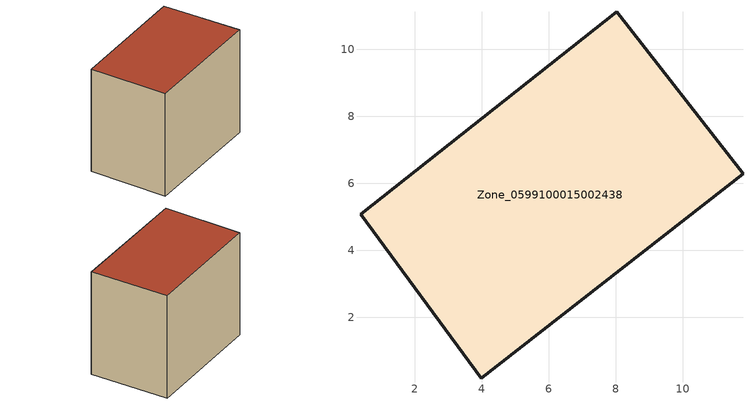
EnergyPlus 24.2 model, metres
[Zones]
Zone_0599100015002438
 floor ground (C_G): 3.98,0.19 0.38,5.08 8.02,11.12 11.79,6.29 z0.81
 wall outside (C_F): 0.38,5.08 3.98,0.19 11.79,6.29 8.02,11.12 0.38,5.08 z0.81:9.05
 roof outside (C_R): 11.79,6.29 8.02,11.12 0.38,5.08 3.98,0.19 z9.05
[BUILDING]
Pand.0599100015002438: North Axis=0; Terrain=City; Loads Convergence Tolerance Value=0.04; Temperature Convergence Tolerance Value=0.4; Solar Distribution=FullExterior; Maximum Number of Warmup Days=25; Minimum Number of Warmup Days=1
[Site:Location]
Rotterdam.The.Hague.AP_ZH_NLD Design_Conditions: Latitude=51.96; Longitude=4.45; Time Zone=1; Elevation=-4.5
[SITE:GROUNDTEMPERATURE:BUILDINGSURFACE]
18, 18, 18, 18, 18, 18, 18, 18, 18, 18, 18, 18
[MATERIAL] Thermal Absorptance=0.9; Solar Absorptance=0.7; Visible Absorptance=0.7
Name | Roughness | Thickness | Conductivity | Density | Specific Heat
G.TI.1965-1974 | MediumSmooth | 0.15 | 0.882353 | 540 | 1210
F.TI.1965-1974 | Rough | 0.3 | 0.697674 | 1920 | 840
R.TI.1965-1974 | MediumRough | 0.2 | 0.232558 | 1500 | 1000
[CONSTRUCTION]
C_G: G.TI.1965-1974
C_F: F.TI.1965-1974
C_R: R.TI.1965-1974
[ZONE]
Zone_0599100015002438: Type=1; Multiplier=1; Ceiling Height=Autocalculate; Volume=Autocalculate; Floor Area=autocalculate; Part of Total Floor Area=Yes
[ZONEINFILTRATION:DESIGNFLOWRATE]
Infil_Zone_0599100015002438: Zone or ZoneList or Space or SpaceList=Zone_0599100015002438; Schedule=AlwaysOn; Design Flow Rate Calculation Method=Flow/Area; Flow Rate per Floor Area=0.003; Constant Term Coefficient=1; Temperature Term Coefficient=0; Velocity Term Coefficient=0; Velocity Squared Term Coefficient=0
[HVACTEMPLATE:ZONE:IDEALLOADSAIRSYSTEM]
Zone_0599100015002438: Maximum Heating Supply Air Temperature=50; Minimum Cooling Supply Air Temperature=13; Maximum Heating Supply Air Humidity Ratio=0.0156; Minimum Cooling Supply Air Humidity Ratio=0.0077; Heating Limit=NoLimit; Cooling Limit=NoLimit; Dehumidification Control Type=ConstantSensibleHeatRatio; Cooling Sensible Heat Ratio=0.7; Dehumidification Setpoint=60; Humidification Control Type=None; Humidification Setpoint=30; Outdoor Air Method=None; Outdoor Air Flow Rate per Person=0.00944; Outdoor Air Flow Rate per Zone Floor Area=0; Outdoor Air Flow Rate per Zone=0; Demand Controlled Ventilation Type=None; Outdoor Air Economizer Type=NoEconomizer; Heat Recovery Type=None; Sensible Heat Recovery Effectiveness=0.7; Latent Heat Recovery Effectiveness=0.65
[ZONECONTROL:THERMOSTAT]
ThermostatControl_Zone_0599100015002438: Zone or ZoneList=Zone_0599100015002438; Control Type Schedule=DualSetpointControlType; Control 1=Thermostat_Zone_0599100015002438; Temperature Difference Between Cutout And Setpoint=0
[THERMOSTATSETPOINT:DUALSETPOINT]
Thermostat_Zone_0599100015002438: Heating Setpoint Temperature Schedule=HeatingSetpoint_Zone_0599100015002438; Cooling Setpoint Temperature Schedule=CoolingSetpoint_Zone_0599100015002438
[SCHEDULE:COMPACT]
HeatingSetpoint_Zone_0599100015002438: Through: 12/31, For: AllDays, Until: 24:00, 21
CoolingSetpoint_Zone_0599100015002438: Through: 12/31, For: AllDays, Until: 24:00, 24
DualSetpointControlType: Through: 12/31, For: AllDays, Until: 24:00, 4
AlwaysOn: Through: 12/31, For: AllDays, Until: 24:00, 1
